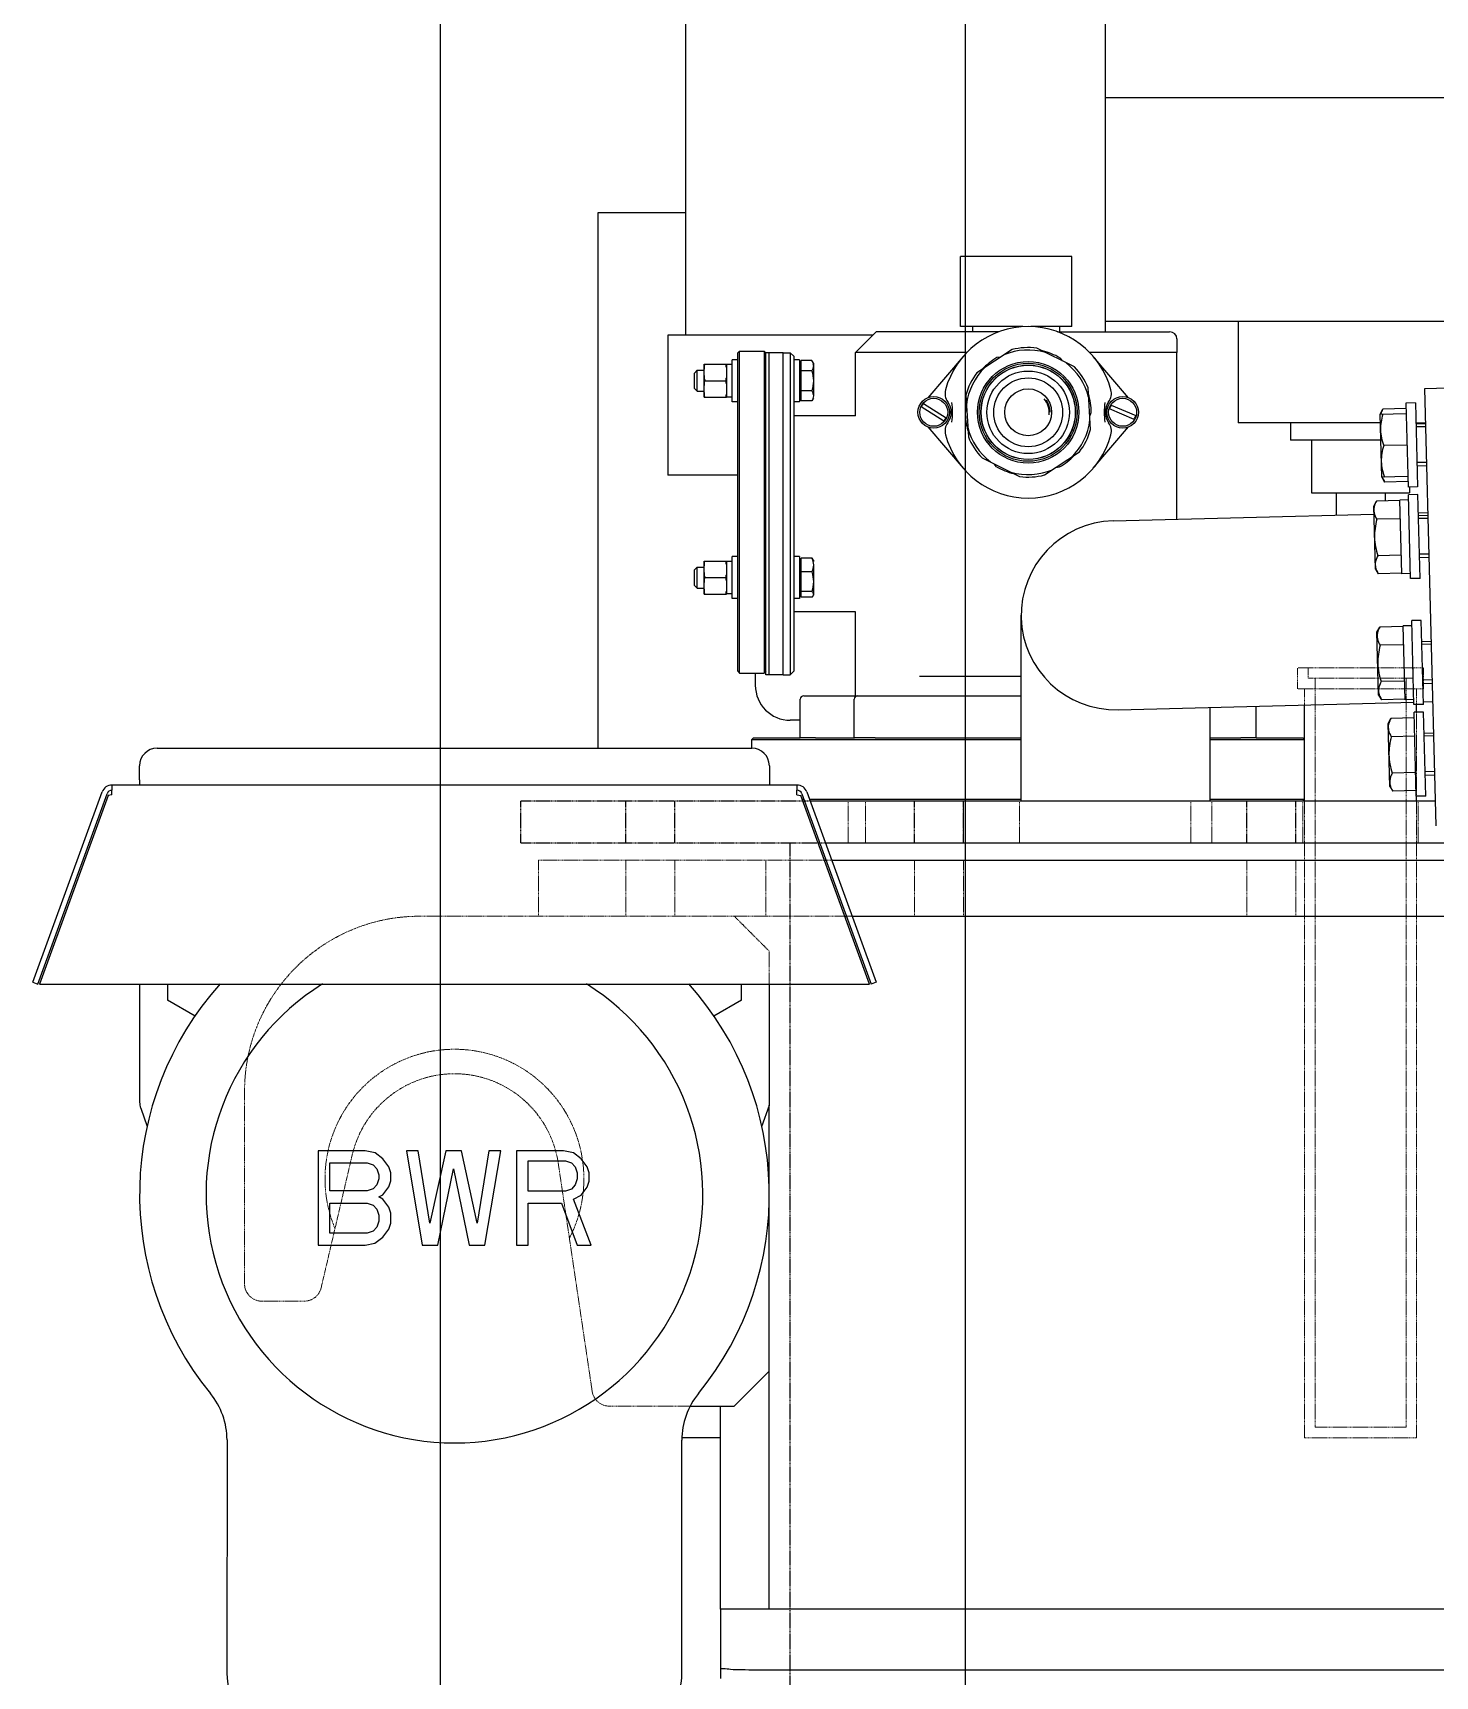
# Model space of a CAD drawing. Extents: x 59521 to 184406, y -1257 to 56672.
# Drawn here: x 85545.5 to 85946.3, y 15352.4 to 15821.9 of the extents above; entities that cross this region are included whole.
import ezdxf

# ---------------------------------------------------------------- set-up
doc = ezdxf.new("R2010")
doc.units = 0
doc.header["$MEASUREMENT"] = 0
doc.linetypes.add('EB_DASH', pattern=[6, 3, -3])
doc.linetypes.add('HIDDEN', pattern=[0.375, 0.25, -0.125])
doc.layers.get('0').update_dxf_attribs({"linetype": 'CONTINUOUS'})
doc.layers.add('00_BUW_DATUM', color=7, linetype='CONTINUOUS')
doc.layers.add('03-JI-ZHUN-XIAN', color=7, linetype='CONTINUOUS')
doc.layers.add('DEFAULT_2', color=8, linetype='EB_DASH', lineweight=0)
doc.layers.add('THICK', color=7, linetype='CONTINUOUS', lineweight=0)

# ---------------------------------------------------------------- blocks, each defined once
blk = doc.blocks.new('rt666')
at = {"color": 87, "linetype": 'Continuous'}
for p, q in [((-1360, 383.89), (-1360, 133)), ((-1240, 383.89), (-1240, 134)), ((-1240, 201), (-1108.23, 201)), ((-1385, 168), (-1385, 15)), ((-1360, 168), (-1385, 168)), ((-1281.33, 135.5), (-1281.33, 155.5)), ((-1249.52, 155.5), (-1281.33, 155.5)), ((-1249.52, 154), (-1249.52, 155.5)), ((-1249.52, 136), (-1249.52, 154)), ((-1240, 137), (-1113.23, 137)), ((-1202, 137), (-1202, 108)), ((-1365, 133), (-1365, 93)), ((-1306.47, 133), (-1365, 133)), ((-1311.35, 128.05), (-1305.48, 134)), ((-1270.42, 134), (-1305.48, 134)), ((-1263.51, 135.5), (-1281.33, 135.5)), ((-1277.85, 134), (-1277.85, 135.5)), ((-1249.52, 135.5), (-1261.21, 135.5)), ((-1253.58, 134), (-1221.64, 134)), ((-1253, 134), (-1253, 135.5)), ((-1249.52, 135.5), (-1249.52, 136)), ((-1219.5, 132), (-1219.5, 128.05)), ((-1345, 128), (-1344.5, 128.5)), ((-1345, 37), (-1345, 128)), ((-1344.5, 36.5), (-1344.5, 128.5)), ((-1344.5, 128.5), (-1337.5, 128.5)), ((-1337.5, 128.5), (-1337.5, 36.5)), ((-1337, 128), (-1337.5, 128.5)), ((-1337, 36), (-1337, 128)), ((-1332, 128), (-1337, 128)), ((-1336, 36), (-1336, 128)), ((-1332, 36), (-1332, 128)), ((-1332, 128), (-1330, 128)), ((-1330, 128), (-1330, 36)), ((-1329, 127), (-1330, 128)), ((-1329, 127), (-1329, 37)), ((-1311.35, 110), (-1311.35, 128.05)), ((-1279.59, 128.05), (-1311.35, 128.05)), ((-1280.6, 126.94), (-1290.7, 115.16)), ((-1266.63, 128.91), (-1276.65, 122.3)), ((-1269.86, 126.78), (-1270.94, 126.62)), ((-1248.81, 123.97), (-1259.54, 129.34)), ((-1219.5, 128.05), (-1244.41, 128.05)), ((-1233.3, 115.17), (-1243.4, 126.94)), ((-1219.5, 80.47), (-1219.5, 128.05)), ((-1357.4, 122.2), (-1356.6, 123)), ((-1357.4, 117.8), (-1357.4, 122.2)), ((-1356.6, 117), (-1356.6, 123)), ((-1356.6, 123), (-1354.6, 123)), ((-1354.6, 115.28), (-1354.6, 124.72)), ((-1354.6, 124.72), (-1348.2, 124.72)), ((-1348.2, 124.72), (-1348.2, 123.74)), ((-1346.6, 124.62), (-1348.2, 124.62)), ((-1348.2, 123), (-1348.2, 115.28)), ((-1346.6, 114), (-1346.6, 126)), ((-1345, 126), (-1346.6, 126)), ((-1327.4, 126), (-1329, 126)), ((-1327.4, 126), (-1327.4, 114)), ((-1327.4, 125), (-1326.9, 125)), ((-1326.9, 114.23), (-1326.9, 125.77)), ((-1323.85, 125.77), (-1326.9, 125.77)), ((-1323.85, 122.89), (-1326.9, 122.89)), ((-1323.4, 125), (-1323.85, 125.77)), ((-1323.4, 125), (-1323.4, 115.67)), ((-1252.94, 126.55), (-1252.27, 125.7)), ((-1357.4, 117.8), (-1356.6, 117)), ((-1354.4, 120), (-1348.4, 120)), ((-1244.17, 106.06), (-1244.89, 118.04)), ((-1148.67, 117.83), (-1138.67, 118.1)), ((-1145.39, -7.12), (-1148.67, 117.83)), ((-1356.6, 117), (-1354.6, 117)), ((-1354.6, 115.28), (-1348.2, 115.28)), ((-1346.6, 115.36), (-1348.2, 115.36)), ((-1345, 114), (-1346.6, 114)), ((-1327.4, 114), (-1329, 114)), ((-1327.4, 115), (-1326.9, 115)), ((-1323.85, 117.11), (-1326.9, 117.11)), ((-1323.85, 114.23), (-1326.9, 114.23)), ((-1323.4, 115), (-1323.85, 114.23)), ((-1291.91, 113.55), (-1285.44, 109.46)), ((-1279.83, 115.94), (-1279.11, 103.96)), ((-1238.28, 113.06), (-1231.25, 110.04)), ((-1311.35, 110), (-1329, 110)), ((-1286.09, 108.45), (-1292.56, 112.54)), ((-1279.6, 112.08), (-1280, 111.07)), ((-1244.4, 109.92), (-1244, 110.93)), ((-1231.72, 108.94), (-1238.75, 111.96)), ((-1161.36, 108), (-1202, 108)), ((-1187, 108), (-1187, 103)), ((-1151.16, 108), (-1148.41, 108)), ((-1290.7, 106.83), (-1280.6, 95.06)), ((-1243.4, 95.06), (-1233.3, 106.83)), ((-1151.15, 107.72), (-1148.4, 107.79)), ((-1148.38, 106.89), (-1151.13, 106.82)), ((-1257.37, 93.09), (-1247.35, 99.7)), ((-1161.23, 103), (-1187, 103)), ((-1181, 103), (-1181, 88)), ((-1275.19, 98.03), (-1264.46, 92.66)), ((-1271.06, 95.45), (-1271.73, 96.3)), ((-1254.14, 95.22), (-1253.06, 95.38)), ((-1148.11, 96.69), (-1150.86, 96.62)), ((-1150.84, 95.72), (-1148.09, 95.79)), ((-1345, 93), (-1365, 93)), ((-1153, 89.65), (-1153, 88)), ((-1181, 88), (-1153, 88)), ((-1174, 88), (-1174, 81.66)), ((-1160, 88), (-1160, 85.68)), ((-1237.71, 79.99), (-1163.18, 81.94)), ((-1150.48, 82.27), (-1147.74, 82.35)), ((-1147.69, 80.7), (-1150.44, 80.63)), ((-1147.43, 70.51), (-1150.17, 70.44)), ((-1357.4, 65.95), (-1356.6, 66.75)), ((-1357.4, 61.55), (-1357.4, 65.95)), ((-1356.6, 60.75), (-1356.6, 66.75)), ((-1356.6, 66.75), (-1354.6, 66.75)), ((-1354.6, 59.03), (-1354.6, 68.47)), ((-1354.6, 68.47), (-1348.2, 68.47)), ((-1348.2, 68.47), (-1348.2, 67.49)), ((-1346.6, 68.37), (-1348.2, 68.37)), ((-1348.2, 66.75), (-1348.2, 59.03)), ((-1346.6, 57.75), (-1346.6, 69.75)), ((-1345, 69.75), (-1346.6, 69.75)), ((-1327.4, 69.75), (-1329, 69.75)), ((-1327.4, 69.75), (-1327.4, 57.75)), ((-1327.4, 68.75), (-1326.9, 68.75)), ((-1326.9, 58.14), (-1326.9, 69.36)), ((-1323.85, 69.36), (-1326.9, 69.36)), ((-1323.4, 68.75), (-1323.52, 68.96)), ((-1323.4, 68.75), (-1323.4, 68.33)), ((-1323.4, 67.38), (-1323.4, 58.75)), ((-1357.4, 61.55), (-1356.6, 60.75)), ((-1354.4, 63.75), (-1348.4, 63.75)), ((-1323.85, 65.39), (-1326.9, 65.39)), ((-1356.6, 60.75), (-1354.6, 60.75)), ((-1354.6, 59.03), (-1348.2, 59.03)), ((-1346.6, 59.11), (-1348.2, 59.11)), ((-1345, 57.75), (-1346.6, 57.75)), ((-1327.4, 57.75), (-1329, 57.75)), ((-1327.4, 58.75), (-1326.9, 58.75)), ((-1323.85, 59.77), (-1326.9, 59.77)), ((-1323.85, 58.14), (-1326.9, 58.14)), ((-1311.35, 54), (-1329, 54)), ((-1311.35, 30), (-1311.35, 54)), ((-1264, 0), (-1264, 53)), ((-1146.75, 44.72), (-1149.5, 44.64)), ((-1345, 37), (-1344.5, 36.5)), ((-1344.5, 36.5), (-1337.5, 36.5)), ((-1340, 36.5), (-1340, 33)), ((-1337, 37), (-1337.5, 36.5)), ((-1332, 36), (-1337, 36)), ((-1332, 36), (-1330, 36)), ((-1329, 37), (-1330, 36)), ((-1264, 35.5), (-1293.11, 35.5)), ((-1146.49, 34.52), (-1149.23, 34.45)), ((-1327.16, 18), (-1327.16, 29)), ((-1326.16, 30), (-1264, 30)), ((-1311.71, 18), (-1311.71, 29)), ((-1236.29, 26.01), (-1151.77, 28.22)), ((-1149.07, 28.29), (-1146.32, 28.37)), ((-1210, 0), (-1210, 26.7)), ((-1196.84, 18), (-1196.84, 27.04)), ((-1183, 0), (-1183, 27.4)), ((-1151, 25.3), (-1151, 27.5)), ((-1327.16, 23), (-1330, 23)), ((-1510.99, 15), (-1340.99, 15)), ((-1340.5, 18), (-1341, 17.5)), ((-1341, 15), (-1341, 17.5)), ((-1341, 17.5), (-1264, 17.5)), ((-1340.5, 18), (-1327.16, 18)), ((-1322.77, 18), (-1327.16, 18)), ((-1322.77, 18), (-1311.68, 18)), ((-1305.74, 18), (-1311.68, 18)), ((-1305.74, 18), (-1264, 18)), ((-1210, 18), (-1201.22, 18)), ((-1210, 17.5), (-1183, 17.5)), ((-1196.84, 18), (-1201.22, 18)), ((-1196.84, 18), (-1183.5, 18)), ((-1183.5, 18), (-1183, 17.5)), ((-1146.07, 18.53), (-1148.81, 18.46)), ((-1515.99, 6), (-1515.99, 10)), ((-1335.99, 10), (-1335.99, 6)), ((-1145.8, 8.33), (-1148.55, 8.26)), ((-1326.63, 0.5), (-1326.13, 0.5)), ((-1324.53, 0.5), (-1264, 0.5)), ((-1210, 0.5), (-1183, 0.5)), ((-1183, 0.5), (-1183.5, 0)), ((-1151, 0), (-1151, 1.29)), ((-1320.26, -17), (-1319.76, -17)), ((-1318.16, -17), (-665, -17)), ((-1314.44, -33), (-1313.94, -33)), ((-1312.34, -33), (-665, -33)), ((-1515.99, -52.39), (-1515.99, -86.12)), ((-1507.99, -52.39), (-1507.99, -56.97)), ((-1343.99, -57), (-1343.99, -52.39)), ((-1500.12, -61.52), (-1507.99, -56.97)), ((-1343.99, -57), (-1351.87, -61.55)), ((-1515.69, -87.82), (-1513.81, -93.03)), ((-1338.18, -93.07), (-1335.99, -87)), ((-1465, -100.03), (-1465, -126.98)), ((-1451.52, -100.03), (-1465, -100.03)), ((-1448.71, -100.61), (-1451.52, -100.03)), ((-1446.47, -102.33), (-1448.71, -100.61)), ((-1444.79, -104.62), (-1446.47, -102.33)), ((-1439.73, -100.04), (-1435.24, -126.99)), ((-1436.36, -100.04), (-1439.73, -100.04)), ((-1433, -120.68), (-1436.36, -100.04)), ((-1428.5, -100.04), (-1433, -120.68)), ((-1424.01, -100.04), (-1428.5, -100.04)), ((-1419.52, -120.68), (-1424.01, -100.04)), ((-1416.15, -100.04), (-1419.52, -120.68)), ((-1417.28, -126.99), (-1412.78, -100.04)), ((-1412.78, -100.04), (-1416.15, -100.04)), ((-1408.29, -100.04), (-1408.29, -126.99)), ((-1394.81, -100.04), (-1408.29, -100.04)), ((-1404.92, -111.51), (-1404.92, -102.91)), ((-1404.92, -102.91), (-1394.25, -102.91)), ((-1392.01, -100.62), (-1394.81, -100.04)), ((-1394.25, -102.91), (-1392.57, -103.48)), ((-1389.76, -102.34), (-1392.01, -100.62)), ((-1388.08, -104.63), (-1389.76, -102.34)), ((-1461.63, -111.5), (-1461.63, -103.47)), ((-1461.63, -103.47), (-1450.96, -103.47)), ((-1450.96, -103.47), (-1449.28, -104.05)), ((-1449.28, -104.05), (-1448.15, -105.19)), ((-1448.15, -105.19), (-1447.59, -106.91)), ((-1447.59, -106.91), (-1447.59, -108.06)), ((-1444.22, -106.34), (-1444.79, -104.62)), ((-1444.22, -108.64), (-1444.22, -106.34)), ((-1430.75, -126.99), (-1426.26, -105.2)), ((-1426.26, -105.2), (-1421.77, -126.99)), ((-1392.57, -103.48), (-1391.45, -104.63)), ((-1391.45, -104.63), (-1390.89, -106.35)), ((-1390.89, -106.35), (-1390.89, -108.07)), ((-1387.52, -106.35), (-1388.08, -104.63)), ((-1387.52, -108.65), (-1387.52, -106.35)), ((-1450.96, -111.5), (-1461.63, -111.5)), ((-1449.28, -110.93), (-1450.96, -111.5)), ((-1448.16, -109.78), (-1449.28, -110.93)), ((-1447.59, -108.06), (-1448.16, -109.78)), ((-1447.59, -113.22), (-1446.47, -112.65)), ((-1446.47, -112.65), (-1444.79, -110.36)), ((-1444.79, -110.36), (-1444.22, -108.64)), ((-1394.26, -111.51), (-1404.92, -111.51)), ((-1392.57, -110.94), (-1394.26, -111.51)), ((-1391.45, -109.79), (-1392.57, -110.94)), ((-1392.01, -113.81), (-1389.76, -112.66)), ((-1390.89, -108.07), (-1391.45, -109.79)), ((-1389.76, -112.66), (-1388.08, -110.37)), ((-1388.08, -110.37), (-1387.52, -108.65)), ((-1461.63, -123.54), (-1461.63, -114.94)), ((-1461.63, -114.94), (-1450.96, -114.94)), ((-1450.96, -114.94), (-1449.28, -115.52)), ((-1449.28, -115.52), (-1448.16, -116.66)), ((-1448.16, -116.66), (-1447.6, -118.38)), ((-1446.47, -113.8), (-1447.59, -113.22)), ((-1444.79, -116.09), (-1446.47, -113.8)), ((-1444.23, -117.81), (-1444.79, -116.09)), ((-1404.93, -126.99), (-1404.92, -114.95)), ((-1404.92, -114.95), (-1395.38, -114.95)), ((-1395.38, -114.95), (-1390.89, -126.99)), ((-1386.96, -126.99), (-1392.01, -113.81)), ((-1448.16, -121.82), (-1449.28, -122.97)), ((-1447.6, -120.1), (-1448.16, -121.82)), ((-1447.6, -118.38), (-1447.6, -120.1)), ((-1444.79, -122.4), (-1444.23, -120.68)), ((-1444.23, -120.68), (-1444.23, -117.81)), ((-1450.96, -123.54), (-1461.63, -123.54)), ((-1451.53, -126.98), (-1448.72, -126.41)), ((-1449.28, -122.97), (-1450.96, -123.54)), ((-1448.72, -126.41), (-1446.47, -124.69)), ((-1446.47, -124.69), (-1444.79, -122.4)), ((-1465, -126.98), (-1451.53, -126.98)), ((-1435.24, -126.99), (-1430.75, -126.99)), ((-1421.77, -126.99), (-1417.28, -126.99)), ((-1408.29, -126.99), (-1404.93, -126.99)), ((-1390.89, -126.99), (-1386.96, -126.99)), ((-1346, -173), (-1336, -163)), ((-1358.63, -173), (-1346, -173)), ((-1350, -231), (-1350, -173)), ((-1491.01, -182.65), (-1491.02, -249.48)), ((-1361.02, -249.5), (-1361.01, -182.68)), ((-1350, -182), (-1361.01, -182)), ((-1350, -231), (-1350, -250.76)), ((-830, -231), (-1350, -231)), ((-1340, -248.31), (-840, -248.31))]:
    blk.add_line(p, q, dxfattribs=at)
for centre, radius in [((-1262, 111), 14.5), ((-1262, 111), 14), ((-1262, 111), 13.5), ((-1262, 111), 13.45), ((-1262, 111), 11.8), ((-1262, 111), 9.85), ((-1262, 111), 6.7), ((-1289, 111), 4.5), ((-1289, 111), 4), ((-1235, 111), 4.5), ((-1235, 111), 4)]:
    blk.add_circle(centre, radius, dxfattribs=at)
for centre, radius, start, end in [((-1262, 111), 24.5, 15.2046, 164.7954), ((-1250.02, 136), 0.5, 315, 0), ((-1221.5, 132), 2, 0, 90), ((-1262, 111), 17.8, 73.9647, 112.8963), ((-1262, 111), 18.5, 82.3551, 104.5059), ((-1262, 111), 18, 59.7877, 76.8308), ((-1366.27, 121.93), 18.09, 5.8468, 8.8626), ((-1325.61, 124.33), 2.21, 0.0629, 9.3997), ((-1262, 111), 18.5, 142.3551, 164.5059), ((-1262, 111), 17.8, 133.9647, 172.8963), ((-1262, 111), 18, 119.7877, 136.8308), ((-1262, 111), 17.8, 13.9647, 52.8963), ((-1262, 111), 18.5, 22.3551, 44.5059), ((-1334.47, 123.09), 20.18, 188.1194, 188.7984), ((-1366.9, 122.88), 18.72, 351.1668, 353.3552), ((-1368.33, 116.91), 20.18, 8.1194, 8.7984), ((-1366.24, 117.21), 18.06, 6.6223, 8.1324), ((-1281.78, 116.38), 4, 164.7954, 216.6828), ((-1242.22, 116.38), 4, 323.3172, 15.2046), ((-1366.9, 118.16), 18.72, 351.1668, 353.3552), ((-1289, 111), 3.87, 138.7776, 156.5988), ((-1289, 111), 5, 323.3172, 36.6828), ((-1262, 111), 6, 353.0974, 40.4751), ((-1262, 111), 6.25, 0, 33.75), ((-1262, 111), 18, 359.7877, 16.8308), ((-1235, 111), 5, 143.3172, 216.6828), ((-1235, 111), 3.87, 147.9005, 165.7217), ((-1289, 111), 3.87, 318.7776, 336.5988), ((-1281.78, 105.62), 4, 143.3172, 195.2046), ((-1262, 111), 18, 179.7877, 196.8308), ((-1262, 111), 17.8, 313.9647, 352.8963), ((-1242.22, 105.62), 4, 344.7954, 36.6828), ((-1235, 111), 3.87, 327.9005, 345.7217), ((-1262, 111), 24.5, 195.2046, 344.7954), ((-1262, 111), 17.8, 193.9647, 232.8963), ((-1262, 111), 18.5, 202.3551, 224.5059), ((-1262, 111), 18.5, 322.3551, 344.5059), ((-1262, 111), 18, 299.7877, 316.8308), ((-1262, 111), 18, 239.7877, 256.8308), ((-1262, 111), 17.8, 253.9647, 292.8963), ((-1262, 111), 18.5, 262.3551, 284.5059), ((-1237, 53), 27, 91.5, 271.5), ((-1366.27, 65.68), 18.09, 5.8468, 8.8626), ((-1324.56, 68.37), 1.2, 29.3136, 29.9942), ((-1334.47, 66.84), 20.18, 188.1194, 188.7984), ((-1366.9, 66.63), 18.72, 351.1668, 353.3552), ((-1368.33, 60.66), 20.18, 8.1194, 8.7984), ((-1366.24, 60.96), 18.06, 6.6223, 8.1324), ((-1366.9, 61.91), 18.72, 351.1668, 353.3552), ((-1330, 33), 10, 180, 270), ((-1326.16, 29), 1, 90, 180), ((-1310.71, 29), 1, 90, 180), ((-1510.99, 10), 5, 90, 180), ((-1340.99, 10), 5, 0, 90), ((-1426, -112.49), 90, 138.0764, 219.2055), ((-1426, -112.49), 71, 122.1162, 57.8838), ((-1426, -112.49), 90, 320.7747, 41.9237), ((-1510.99, -86.12), 5, 180, 199.8552), ((-1512.01, -182.65), 21, 359.9901, 39.2055), ((-1340.01, -182.68), 21, 140.7747, 179.9901), ((-1470.02, -249.48), 21, 179.9901, 269.9901), ((-1382.02, -249.5), 21, 269.9901, 359.9901)]:
    blk.add_arc(centre, radius, start, end, dxfattribs=at)
for points in [[(-1354.6, 122.36), (-1354.6, 123.15), (-1354.53, 123.94), (-1354.4, 124.72)], [(-1354.44, 120.24), (-1354.54, 120.94), (-1354.6, 121.65), (-1354.6, 122.36)], [(-1348.2, 122.36), (-1348.2, 121.81), (-1348.24, 121.26), (-1348.3, 120.71)], [(-1348.27, 123.77), (-1348.23, 123.3), (-1348.2, 122.83), (-1348.2, 122.36)], [(-1323.85, 125.77), (-1323.65, 125.44), (-1323.49, 125.07), (-1323.43, 124.69)], [(-1323.4, 124.33), (-1323.4, 123.83), (-1323.59, 123.32), (-1323.85, 122.89)], [(-1323.85, 122.89), (-1323.58, 121.95), (-1323.4, 120.97), (-1323.4, 120)], [(-1354.6, 117.64), (-1354.6, 118.43), (-1354.53, 119.22), (-1354.4, 120)], [(-1354.4, 115.28), (-1354.53, 116.06), (-1354.6, 116.85), (-1354.6, 117.64)], [(-1348.3, 119.29), (-1348.24, 118.74), (-1348.2, 118.19), (-1348.2, 117.64)], [(-1348.2, 117.64), (-1348.2, 117.09), (-1348.24, 116.54), (-1348.3, 115.99)], [(-1323.4, 120), (-1323.4, 119.03), (-1323.58, 118.05), (-1323.85, 117.11)], [(-1323.85, 117.11), (-1323.59, 116.68), (-1323.4, 116.17), (-1323.4, 115.67)], [(-1323.4, 115.67), (-1323.4, 115.17), (-1323.59, 114.66), (-1323.85, 114.23)], [(-1283.91, 113.79), (-1283.81, 112.86), (-1283.71, 111.93), (-1283.71, 111)], [(-1240.09, 113.79), (-1240.19, 112.86), (-1240.29, 111.93), (-1240.29, 111)], [(-1283.71, 111), (-1283.71, 110.07), (-1283.81, 109.14), (-1283.91, 108.21)], [(-1240.29, 111), (-1240.29, 110.07), (-1240.19, 109.14), (-1240.09, 108.21)], [(-1354.6, 66.11), (-1354.6, 66.9), (-1354.53, 67.69), (-1354.4, 68.47)], [(-1354.44, 63.99), (-1354.54, 64.69), (-1354.6, 65.4), (-1354.6, 66.11)], [(-1348.2, 66.11), (-1348.2, 65.56), (-1348.24, 65.01), (-1348.3, 64.46)], [(-1348.27, 67.52), (-1348.23, 67.05), (-1348.2, 66.58), (-1348.2, 66.11)], [(-1323.85, 69.36), (-1323.58, 68.74), (-1323.4, 68.05), (-1323.4, 67.38)], [(-1323.4, 67.38), (-1323.4, 66.7), (-1323.58, 66.01), (-1323.85, 65.39)], [(-1354.6, 61.39), (-1354.6, 62.18), (-1354.53, 62.97), (-1354.4, 63.75)], [(-1354.4, 59.03), (-1354.53, 59.81), (-1354.6, 60.6), (-1354.6, 61.39)], [(-1348.3, 63.04), (-1348.24, 62.49), (-1348.2, 61.94), (-1348.2, 61.39)], [(-1348.2, 61.39), (-1348.2, 60.84), (-1348.24, 60.29), (-1348.3, 59.74)], [(-1323.85, 65.39), (-1323.58, 64.48), (-1323.4, 63.53), (-1323.4, 62.58)], [(-1323.4, 62.58), (-1323.4, 61.63), (-1323.58, 60.68), (-1323.85, 59.77)], [(-1323.85, 59.77), (-1323.62, 59.56), (-1323.4, 59.27), (-1323.4, 58.96)]]:
    blk.add_open_spline(points, degree=3, dxfattribs=at)
for points, knots in [([(-1323.58, 69.05), (-1323.62, 69.11), (-1323.7, 69.22), (-1323.8, 69.31), (-1323.85, 69.36)], [0, 0, 0, 0, 0.482379, 1, 1, 1, 1]), ([(-1323.52, 68.96), (-1323.53, 68.98), (-1323.55, 69.01), (-1323.57, 69.04), (-1323.58, 69.05)], [0, 0, 0, 0, 0.494412, 1, 1, 1, 1]), ([(-1323.4, 68.54), (-1323.4, 68.61), (-1323.42, 68.76), (-1323.48, 68.89), (-1323.52, 68.95)], [0, 0, 0, 0, 0.483246, 1, 1, 1, 1]), ([(-1323.58, 58.45), (-1323.62, 58.39), (-1323.7, 58.28), (-1323.8, 58.19), (-1323.85, 58.14)], [0, 0, 0, 0, 0.482379, 1, 1, 1, 1]), ([(-1323.52, 58.54), (-1323.53, 58.52), (-1323.55, 58.49), (-1323.57, 58.46), (-1323.58, 58.45)], [0, 0, 0, 0, 0.494412, 1, 1, 1, 1]), ([(-1323.4, 58.96), (-1323.4, 58.88), (-1323.42, 58.74), (-1323.49, 58.6), (-1323.52, 58.54)], [0, 0, 0, 0, 0.482374, 1, 1, 1, 1]), ([(-1350, -247.77), (-1350, -248.03), (-1348.47, -247.88), (-1346.89, -248.28), (-1343.56, -248.25), (-1341.28, -248.31), (-1340, -248.31)], [0, 0, 0, 0, 0.078604, 0.29527, 0.61868, 1, 1, 1, 1])]:
    blk.add_open_spline(points, degree=3, knots=knots, dxfattribs=at)
at = {"layer": '00_BUW_DATUM', "color": 87, "linetype": 'Continuous'}
for p, q in [((-1151.31, 113.71), (-1154.01, 113.64)), ((-1154.01, 113.64), (-1153.38, 89.65)), ((-1151.31, 113.71), (-1150.68, 89.72)), ((-1161.43, 110.45), (-1160.66, 111.86)), ((-1161.43, 110.45), (-1153.93, 110.65)), ((-1160.95, 92.45), (-1161.43, 110.45)), ((-1153.96, 112.04), (-1160.66, 111.86)), ((-1153.69, 101.65), (-1160.39, 101.47)), ((-1153.46, 92.65), (-1160.95, 92.45)), ((-1160.95, 92.45), (-1160.11, 91.08)), ((-1153.42, 91.26), (-1160.11, 91.08)), ((-1150.68, 89.72), (-1153.38, 89.65)), ((-1163.24, 84.2), (-1162.47, 85.61)), ((-1155.78, 85.79), (-1162.47, 85.61)), ((-1153.28, 86.01), (-1155.78, 85.94)), ((-1155.23, 64.85), (-1155.78, 85.94)), ((-1150.62, 87.53), (-1153.32, 87.46)), ((-1152.69, 63.47), (-1153.32, 87.46)), ((-1149.99, 63.54), (-1150.62, 87.53)), ((-1162.77, 66.2), (-1163.24, 84.2)), ((-1155.64, 80.59), (-1162.34, 80.42)), ((-1150.47, 81.53), (-1147.72, 81.6)), ((-1162.77, 66.2), (-1161.93, 64.83)), ((-1155.37, 70.2), (-1162.06, 70.03)), ((-1150.15, 69.54), (-1147.4, 69.61)), ((-1155.23, 65.01), (-1161.93, 64.83)), ((-1152.73, 64.92), (-1155.23, 64.85)), ((-1149.99, 63.54), (-1152.69, 63.47)), ((-1162.3, 48.21), (-1161.53, 49.62)), ((-1161.83, 30.22), (-1162.3, 48.21)), ((-1154.84, 49.8), (-1161.53, 49.62)), ((-1152.34, 50.02), (-1154.84, 49.96)), ((-1154.29, 28.86), (-1154.84, 49.96)), ((-1149.68, 51.54), (-1152.38, 51.47)), ((-1151.75, 27.48), (-1152.38, 51.47)), ((-1149.05, 27.55), (-1149.68, 51.54)), ((-1154.7, 44.6), (-1161.39, 44.43)), ((-1149.52, 45.54), (-1146.78, 45.62)), ((-1154.43, 34.22), (-1161.12, 34.04)), ((-1149.21, 33.55), (-1146.46, 33.62)), ((-1161.83, 30.22), (-1160.99, 28.85)), ((-1154.29, 29.02), (-1160.99, 28.85)), ((-1151.79, 28.93), (-1154.29, 28.86)), ((-1159.11, 22.09), (-1158.34, 23.5)), ((-1151.65, 23.68), (-1158.34, 23.5)), ((-1149.05, 27.55), (-1151.75, 27.48)), ((-1148.99, 25.36), (-1151.69, 25.29)), ((-1151.06, 1.29), (-1151.69, 25.29)), ((-1148.37, 1.36), (-1148.99, 25.36)), ((-1158.64, 4.1), (-1159.11, 22.09)), ((-1148.84, 19.36), (-1146.09, 19.43)), ((-1151.52, 18.48), (-1158.21, 18.31)), ((-1151.24, 8.1), (-1157.94, 7.92)), ((-1148.52, 7.36), (-1145.78, 7.43)), ((-1158.64, 4.1), (-1157.8, 2.73)), ((-1151.11, 2.9), (-1157.8, 2.73)), ((-1148.37, 1.36), (-1151.06, 1.29))]:
    blk.add_line(p, q, dxfattribs=at)
for centre, radius, start, end in [((-1156.45, 109.16), 4.97, 164.0167, 164.8609), ((-1156.05, 94.01), 4.97, 198.1391, 198.9863), ((-1153.77, 5.64), 4.93, 197.5571, 198.9893)]:
    blk.add_arc(centre, radius, start, end, dxfattribs=at)
for points in [[(-1160.62, 110.47), (-1161.07, 109.01), (-1161.35, 107.47), (-1161.31, 105.95)], [(-1160.66, 111.86), (-1160.89, 111.44), (-1161.09, 110.99), (-1161.22, 110.52)], [(-1161.31, 105.95), (-1161.27, 104.43), (-1160.91, 102.91), (-1160.39, 101.47)], [(-1160.39, 101.47), (-1160.83, 100.02), (-1161.11, 98.48), (-1161.07, 96.95)], [(-1161.07, 96.95), (-1161.03, 95.43), (-1160.67, 93.91), (-1160.15, 92.48)], [(-1160.75, 92.39), (-1160.59, 91.93), (-1160.37, 91.5), (-1160.11, 91.08)], [(-1162.34, 80.42), (-1162.78, 78.72), (-1163.05, 76.95), (-1163, 75.2)], [(-1163, 75.2), (-1162.96, 73.45), (-1162.59, 71.7), (-1162.06, 70.03)], [(-1161.39, 44.43), (-1161.84, 42.73), (-1162.11, 40.97), (-1162.06, 39.21)], [(-1162.06, 39.21), (-1162.02, 37.46), (-1161.65, 35.71), (-1161.12, 34.04)], [(-1158.21, 18.31), (-1158.65, 16.61), (-1158.92, 14.85), (-1158.88, 13.09)], [(-1158.88, 13.09), (-1158.83, 11.34), (-1158.47, 9.59), (-1157.94, 7.92)], [(-1158.67, 5.3), (-1158.66, 4.91), (-1158.59, 4.52), (-1158.47, 4.15)], [(-1158.43, 4.03), (-1158.28, 3.57), (-1158.05, 3.14), (-1157.8, 2.73)]]:
    blk.add_open_spline(points, degree=3, dxfattribs=at)
for points, knots in [([(-1162.47, 85.61), (-1162.59, 85.4), (-1162.99, 84.59), (-1163.23, 83.66), (-1163.21, 82.99)], [0, 0, 0, 0, 0.26301, 1, 1, 1, 1]), ([(-1163.21, 82.99), (-1163.2, 82.77), (-1163.1, 81.86), (-1162.7, 81.01), (-1162.34, 80.42)], [0, 0, 0, 0, 0.241275, 1, 1, 1, 1]), ([(-1162.06, 70.03), (-1162.18, 69.82), (-1162.58, 69), (-1162.82, 68.08), (-1162.8, 67.41)], [0, 0, 0, 0, 0.26301, 1, 1, 1, 1]), ([(-1162.8, 67.41), (-1162.79, 67.19), (-1162.69, 66.28), (-1162.29, 65.42), (-1161.93, 64.83)], [0, 0, 0, 0, 0.241275, 1, 1, 1, 1]), ([(-1161.53, 49.62), (-1161.64, 49.41), (-1162.05, 48.6), (-1162.28, 47.68), (-1162.27, 47.01)], [0, 0, 0, 0, 0.26301, 1, 1, 1, 1]), ([(-1162.27, 47.01), (-1162.26, 46.78), (-1162.16, 45.87), (-1161.76, 45.02), (-1161.39, 44.43)], [0, 0, 0, 0, 0.241275, 1, 1, 1, 1]), ([(-1161.12, 34.04), (-1161.24, 33.83), (-1161.64, 33.02), (-1161.87, 32.09), (-1161.86, 31.42)], [0, 0, 0, 0, 0.26301, 1, 1, 1, 1]), ([(-1161.86, 31.42), (-1161.85, 31.2), (-1161.75, 30.29), (-1161.35, 29.44), (-1160.99, 28.85)], [0, 0, 0, 0, 0.241275, 1, 1, 1, 1]), ([(-1158.34, 23.5), (-1158.46, 23.29), (-1158.86, 22.48), (-1159.1, 21.56), (-1159.08, 20.89)], [0, 0, 0, 0, 0.26301, 1, 1, 1, 1]), ([(-1159.08, 20.89), (-1159.07, 20.67), (-1158.97, 19.75), (-1158.57, 18.9), (-1158.21, 18.31)], [0, 0, 0, 0, 0.24128, 1, 1, 1, 1]), ([(-1157.94, 7.92), (-1158.05, 7.71), (-1158.46, 6.9), (-1158.69, 5.97), (-1158.67, 5.3)], [0, 0, 0, 0, 0.26301, 1, 1, 1, 1])]:
    blk.add_open_spline(points, degree=3, knots=knots, dxfattribs=at)
at = {"layer": '03-JI-ZHUN-XIAN', "color": 87, "linetype": 'Continuous'}
for p, q in [((-1515.99, 6), (-1515.99, 4.5)), ((-1335.99, 6), (-1335.99, 4.5)), ((-1546.51, -51.88), (-1526.71, 2.53)), ((-1545.1, -52.39), (-1525.3, 2.01)), ((-1524.98, 1.5), (-1544.6, -52.39)), ((-1523.89, 1.66), (-1524.98, 1.5)), ((-1523.89, 4.5), (-1523.89, 3)), ((-1328.09, 4.5), (-1523.89, 4.5)), ((-1523.89, 1.66), (-1523.89, 3)), ((-1328.09, 4.5), (-1328.09, 3)), ((-1328.09, 1.66), (-1328.09, 3)), ((-1328.09, 1.66), (-1327, 1.5)), ((-1307.38, -52.39), (-1327, 1.5)), ((-1326.68, 2.01), (-1306.88, -52.39)), ((-1326.68, 0), (-1325.95, 0)), ((-1325.27, 2.53), (-1305.47, -51.88)), ((-1324.35, 0), (-1145.58, 0)), ((-1322.08, -12), (-1321.58, -12)), ((-1319.98, -12), (-665, -12)), ((-1546.51, -51.88), (-1545.1, -52.39)), ((-1544.6, -52.39), (-1307.38, -52.39)), ((-1335.99, -87), (-1335.99, -52.39)), ((-1305.47, -51.88), (-1306.88, -52.39)), ((-1336, -231), (-1336, -87))]:
    blk.add_line(p, q, dxfattribs=at)
at = {"layer": '03-JI-ZHUN-XIAN', "color": 87, "linetype": 'HIDDEN'}
for p, q in [((-1407, -12), (-1407, 0)), ((-1407, 0), (-1326.68, 0)), ((-1377, -12), (-1377, 0)), ((-1363, -12), (-1363, 0)), ((-1325.95, 0), (-1324.35, 0)), ((-1294.5, -12), (-1294.5, 0)), ((-1280.5, -12), (-1280.5, 0)), ((-1199.5, -12), (-1199.5, 0)), ((-1185.5, -12), (-1185.5, 0)), ((-1407, -12), (-1322.08, -12)), ((-1330, -1982), (-1330, -12)), ((-1321.58, -12), (-1319.98, -12))]:
    blk.add_line(p, q, dxfattribs=at)
at = {"layer": '03-JI-ZHUN-XIAN', "color": 87, "linetype": 'Continuous'}
for centre, radius, start, end in [((-1523.89, 1.5), 3, 90, 160), ((-1523.89, 1.5), 1.5, 90, 160), ((-1328.09, 1.5), 3, 20, 90), ((-1328.09, 1.5), 1.5, 20, 90)]:
    blk.add_arc(centre, radius, start, end, dxfattribs=at)
at = {"layer": 'DEFAULT_2', "color": 87, "linetype": 'HIDDEN'}
for p, q in [((-1185, 32), (-1185, 38)), ((-1149, 38), (-1185, 38)), ((-1182, 35), (-1182, 38)), ((-1152, 35), (-1152, 38)), ((-1149, 32), (-1149, 38)), ((-1152, 35), (-1182, 35)), ((-1180, -179), (-1180, 35)), ((-1154, -179), (-1154, 35)), ((-1149, 32), (-1185, 32)), ((-1183, 27.4), (-1183, 32)), ((-1151, 27.5), (-1151, 32)), ((-1151, 1.29), (-1151, 25.3)), ((-1313.5, 0), (-1313.5, -12)), ((-1209.5, 0), (-1313.5, 0)), ((-1308.5, 0), (-1308.5, -12)), ((-1280.5, 0), (-1280.5, -12)), ((-1264.5, 0), (-1264.5, -12)), ((-1215.5, 0), (-1215.5, -12)), ((-1209.5, 0), (-1209.5, -12)), ((-1183.5, 0), (-1183.5, -12)), ((-1150.5, 0), (-1183.5, 0)), ((-1183, -182), (-1183, 0)), ((-1151, -182), (-1151, 0)), ((-1150.5, 0), (-1150.5, -12)), ((-1209.5, -12), (-1313.5, -12)), ((-1150.5, -12), (-1183.5, -12)), ((-1402, -33), (-1402, -17)), ((-1402, -17), (-1320.26, -17)), ((-1377, -17), (-1377, -33)), ((-1363, -17), (-1363, -33)), ((-1337, -33), (-1337, -17)), ((-1319.76, -17), (-1318.16, -17)), ((-1294.5, -17), (-1294.5, -33)), ((-1280.5, -17), (-1280.5, -33)), ((-1199.5, -17), (-1199.5, -33)), ((-1185.5, -17), (-1185.5, -33)), ((-1314.44, -33), (-1436, -33)), ((-1336, -43), (-1346, -33)), ((-1312.34, -33), (-1313.94, -33)), ((-1336, -163), (-1336, -43)), ((-1486, -83), (-1486, -138)), ((-1464.1, -139.14), (-1455.21, -101.16)), ((-1396.33, -103.59), (-1386.63, -168.74)), ((-1481, -143), (-1468.97, -143)), ((-1381.69, -173), (-1358.63, -173)), ((-1151, -182), (-1183, -182)), ((-1154, -179), (-1180, -179))]:
    blk.add_line(p, q, dxfattribs=at)
for centre, radius, start, end in [((-1436, -83), 50, 90, 180), ((-1426, -108), 37, 332.6369, 202.655), ((-1426, -108), 30, 8.4617, 166.8303), ((-1481, -138), 5, 180, 270), ((-1468.97, -138), 5, 270, 346.8303), ((-1381.69, -168), 5, 188.4617, 270)]:
    blk.add_arc(centre, radius, start, end, dxfattribs=at)

msp = doc.modelspace()

# ---------------------------------------------------------------- linework, layer by layer
at = {"layer": 'THICK', "lineweight": -3}
msp.add_lwpolyline([(85811.983, 13604.528), (85661.983, 13604.528), (85661.983, 16056.528), (85811.983, 16056.528)], close=True, dxfattribs=at)

# ---------------------------------------------------------------- block references
msp.add_blockref('rt666', (87091.983, 15602.528))

doc.saveas('drawing.dxf')
